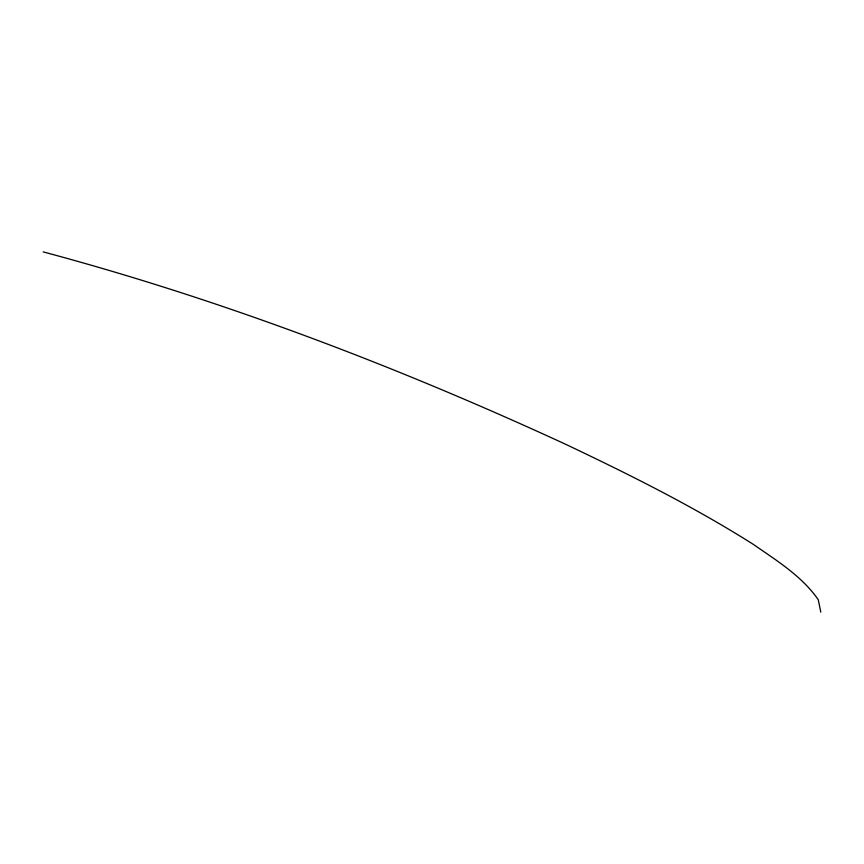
<?xml version="1.0" encoding="UTF-8"?>
<svg xmlns="http://www.w3.org/2000/svg" width="864" height="864" viewBox="0 0 864 864"><rect width="100%" height="100%" fill="white"/><g stroke="black" fill="none" stroke-linecap="round" stroke-linejoin="round"><path stroke-width="1.3" d="M43.2 251.888C222.394 299.905 396.338 366.293 564.732 443.858C629.1 474.347 692.993 506.239 753.268 544.331C776.585 560.574 801.738 575.932 818.251 599.692L820.8 612.112"/></g></svg>
